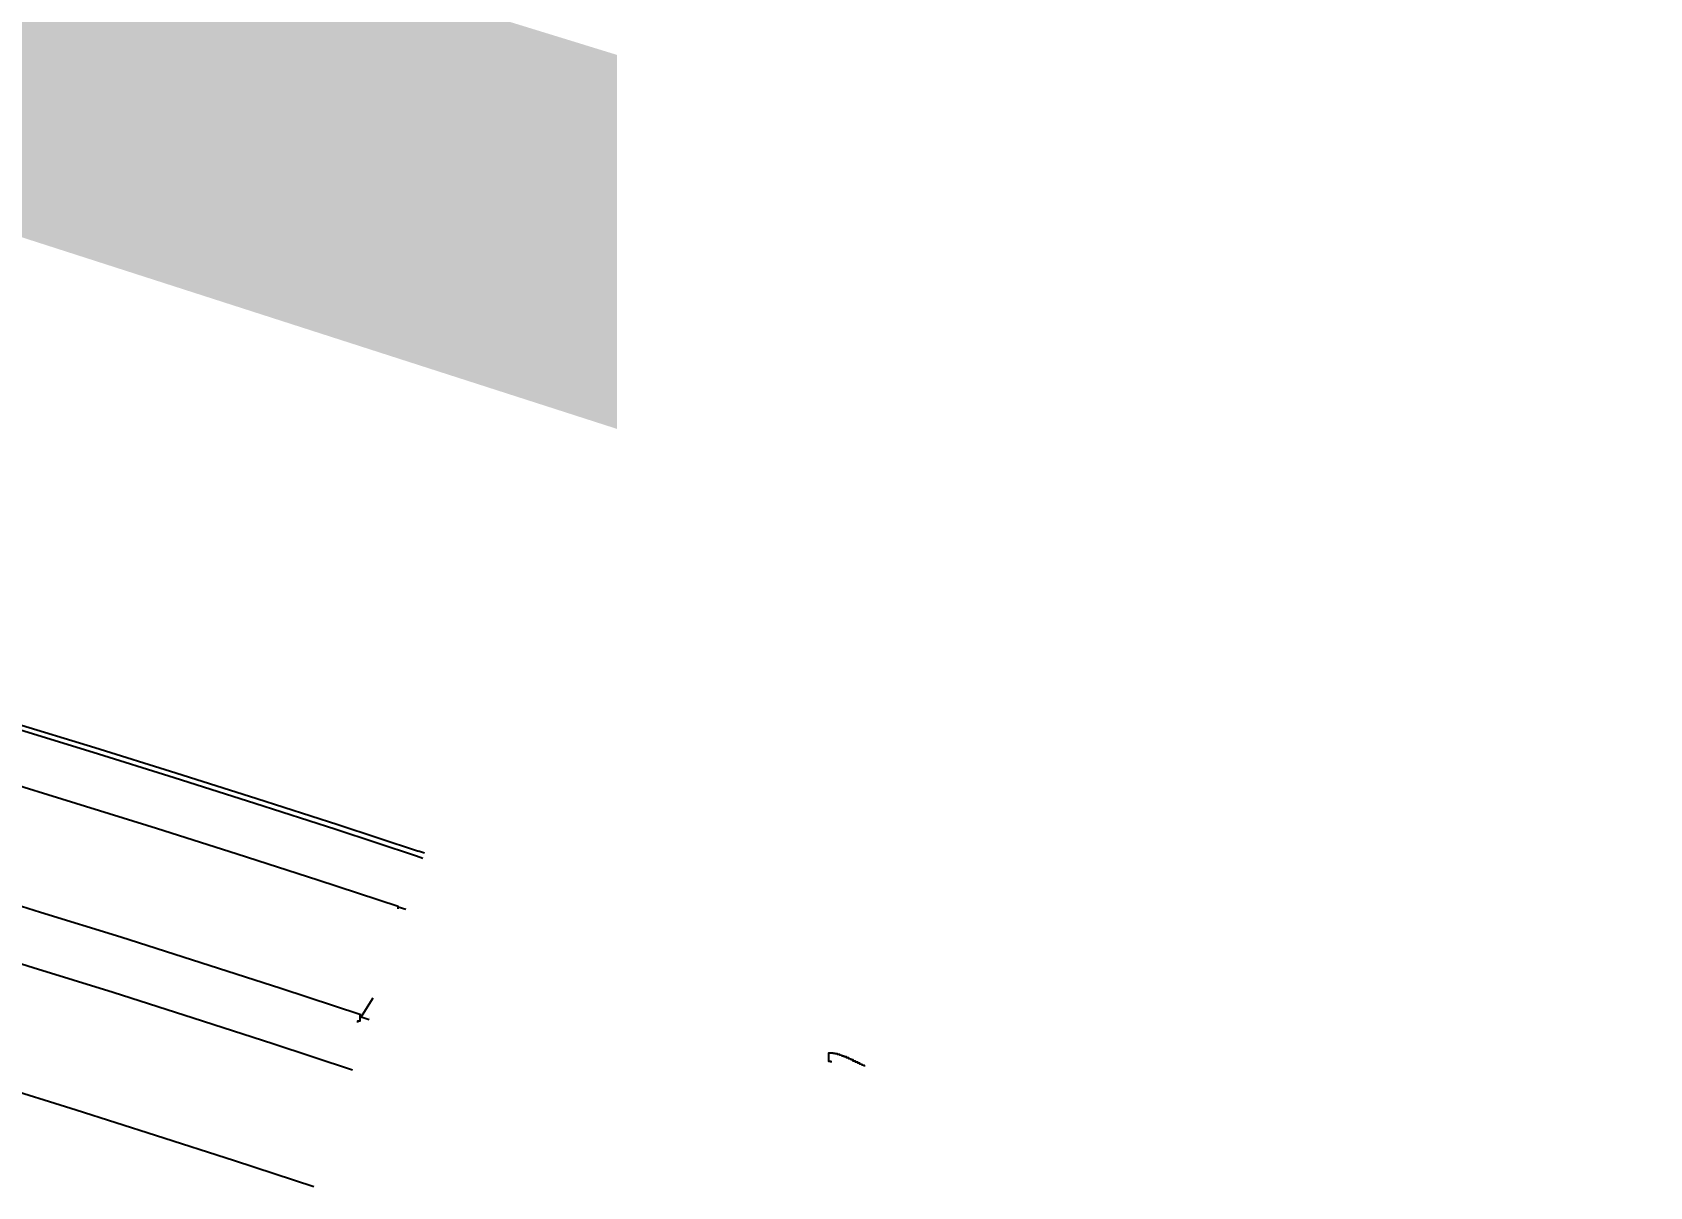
# Model space of a CAD drawing. Header units: millimetres. Extents: x 2698011 to 2856548, y 1019778 to 1210064.
# Drawn here: x 2787022.1 to 2787094.2, y 1124040.1 to 1124091.6 of the extents above; entities that cross this region are included whole.
import ezdxf
from ezdxf.enums import TextEntityAlignment as Align

# ---------------------------------------------------------------- set-up
doc = ezdxf.new("R2010")
doc.units = ezdxf.units.MM
doc.layers.add('_ textos', color=9, linetype='Continuous', lineweight=5)
for name, color, linetype in [('Bloques borde', 9, 'Continuous'), ('Y_ CAJAS', 9, 'Continuous'), ('Y_ Perfiles planta', 9, 'Continuous')]:
    doc.layers.add(name, color=color, linetype=linetype)
doc.styles.add('ARIAL NARROW', font='ARIALN.TTF')

# ---------------------------------------------------------------- blocks, each defined once
blk = doc.blocks.new('MM700x200-60 m')
at = {"layer": '_ textos', "style": 'ARIAL NARROW'}
blk.add_attdef('S-01', text='', height=150, dxfattribs=at).set_placement((230.313, 387.412), align=Align.MIDDLE_CENTER)
blk.add_attdef('0.70X0.20M', text='', height=80, dxfattribs=at).set_placement((698.469, 133.595), align=Align.MIDDLE_RIGHT)
blk = doc.blocks.new('CO ALURA_  2500 tras 1120 CE ESQ - Inc')
at = {"layer": 'Bloques borde', "linetype": 'Continuous'}
for p, q in [((0.480185, -0.084586), (0.480584, -0.084448)), ((0.480185, -0.084586), (0.480584, -0.084448)), ((0.480214, -0.084544), (0.480758, -0.085416)), ((0.480214, -0.084544), (0.480758, -0.085416)), ((0.480616, -0.084543), (0.480613, -0.084537)), ((0.480616, -0.084543), (0.480613, -0.084537)), ((0.481878, -0.089478), (0.482216, -0.089371)), ((0.481878, -0.089478), (0.482216, -0.089371)), ((0.482694, -0.091741), (0.482972, -0.091649)), ((0.482694, -0.091741), (0.482972, -0.091649)), ((0.483045, -0.091868), (0.482783, -0.091955)), ((0.483045, -0.091868), (0.482783, -0.091955))]:
    blk.add_line(p, q, dxfattribs=at)
at = {"layer": 'Bloques borde'}
for points in [[(0.50267, -0.082359, 0), (0.50267, -0.082359, 0), (0.50267, -0.082369, 0), (0.50267, -0.082369, 0), (0.50267, -0.082369, 0), (0.50267, -0.082379, 0), (0.50267, -0.082379, 0), (0.50267, -0.082389, 0), (0.50267, -0.082389, 0), (0.50267, -0.082399, 0), (0.50267, -0.082399, 0), (0.50257, -0.082409, 0), (0.50257, -0.082409, 0), (0.50257, -0.082409, 0), (0.50257, -0.082419, 0), (0.50257, -0.082419, 0), (0.50257, -0.082429, 0), (0.50257, -0.082429, 0), (0.50257, -0.082439, 0), (0.50257, -0.082439, 0), (0.50257, -0.082439, 0), (0.50257, -0.082449, 0), (0.50257, -0.082449, 0), (0.50247, -0.082459, 0), (0.50247, -0.082459, 0), (0.50247, -0.082469, 0), (0.50247, -0.082469, 0), (0.50247, -0.082469, 0), (0.50247, -0.082479, 0), (0.50247, -0.082479, 0), (0.50247, -0.082489, 0), (0.50247, -0.082489, 0), (0.50247, -0.082489, 0), (0.50247, -0.082499, 0), (0.50247, -0.082499, 0), (0.50237, -0.082509, 0), (0.50237, -0.082509, 0), (0.50237, -0.082519, 0), (0.50237, -0.082519, 0), (0.50237, -0.082519, 0), (0.50237, -0.082529, 0), (0.50237, -0.082529, 0), (0.50237, -0.082529, 0), (0.50237, -0.082539, 0), (0.50237, -0.082539, 0), (0.50237, -0.082549, 0), (0.50237, -0.082549, 0), (0.50227, -0.082549, 0), (0.50227, -0.082559, 0), (0.50227, -0.082559, 0), (0.50227, -0.082569, 0), (0.50227, -0.082569, 0), (0.50227, -0.082569, 0), (0.50227, -0.082579, 0), (0.50227, -0.082579, 0), (0.50227, -0.082579, 0), (0.50227, -0.082589, 0), (0.50227, -0.082589, 0), (0.50227, -0.082599, 0), (0.50227, -0.082599, 0), (0.50217, -0.082599, 0), (0.50217, -0.082609, 0), (0.50217, -0.082609, 0), (0.50217, -0.082609, 0), (0.50217, -0.082619, 0), (0.50217, -0.082619, 0), (0.50217, -0.082629, 0), (0.50217, -0.082629, 0), (0.50217, -0.082629, 0), (0.50217, -0.082639, 0), (0.50217, -0.082639, 0), (0.50217, -0.082639, 0), (0.50217, -0.082649, 0), (0.50207, -0.082649, 0), (0.50207, -0.082649, 0), (0.50207, -0.082659, 0), (0.50207, -0.082659, 0), (0.50207, -0.082659, 0), (0.50207, -0.082669, 0), (0.50207, -0.082669, 0), (0.50207, -0.082669, 0), (0.50207, -0.082679, 0), (0.50207, -0.082679, 0), (0.50207, -0.082679, 0), (0.50207, -0.082689, 0), (0.50207, -0.082689, 0), (0.50207, -0.082689, 0), (0.50197, -0.082699, 0), (0.50197, -0.082699, 0), (0.50197, -0.082699, 0), (0.50197, -0.082709, 0), (0.50197, -0.082709, 0), (0.50197, -0.082709, 0), (0.50197, -0.082719, 0), (0.50197, -0.082719, 0), (0.50197, -0.082719, 0), (0.50197, -0.082719, 0), (0.50197, -0.082729, 0), (0.50197, -0.082729, 0), (0.50197, -0.082729, 0), (0.50197, -0.082739, 0), (0.50187, -0.082739, 0), (0.50187, -0.082739, 0), (0.50187, -0.082749, 0), (0.50187, -0.082749, 0), (0.50187, -0.082749, 0), (0.50187, -0.082749, 0), (0.50187, -0.082759, 0), (0.50187, -0.082759, 0), (0.50187, -0.082759, 0), (0.50187, -0.082759, 0), (0.50187, -0.082769, 0), (0.50187, -0.082769, 0), (0.50187, -0.082769, 0), (0.50187, -0.082779, 0), (0.50187, -0.082779, 0), (0.50177, -0.082779, 0), (0.50177, -0.082779, 0), (0.50177, -0.082789, 0), (0.50177, -0.082789, 0), (0.50177, -0.082789, 0), (0.50177, -0.082789, 0), (0.50177, -0.082799, 0), (0.50177, -0.082799, 0), (0.50177, -0.082799, 0), (0.50177, -0.082799, 0), (0.50177, -0.082809, 0), (0.50177, -0.082809, 0), (0.50177, -0.082809, 0), (0.50177, -0.082809, 0), (0.50177, -0.082819, 0), (0.50177, -0.082819, 0), (0.50167, -0.082819, 0), (0.50167, -0.082819, 0), (0.50167, -0.082829, 0), (0.50167, -0.082829, 0), (0.50167, -0.082829, 0), (0.50167, -0.082829, 0), (0.50167, -0.082829, 0), (0.50167, -0.082839, 0), (0.50167, -0.082839, 0), (0.50167, -0.082839, 0), (0.50167, -0.082839, 0), (0.50167, -0.082849, 0), (0.50167, -0.082849, 0), (0.50167, -0.082849, 0), (0.50167, -0.082849, 0), (0.50167, -0.082849, 0), (0.50157, -0.082859, 0), (0.50157, -0.082859, 0), (0.50157, -0.082859, 0), (0.50157, -0.082859, 0), (0.50157, -0.082859, 0), (0.50157, -0.082869, 0), (0.50157, -0.082869, 0), (0.50157, -0.082869, 0), (0.50157, -0.082869, 0), (0.50157, -0.082869, 0), (0.50157, -0.082869, 0), (0.50157, -0.082879, 0), (0.50157, -0.082879, 0), (0.50157, -0.082879, 0), (0.50157, -0.082879, 0), (0.50157, -0.082879, 0), (0.50157, -0.082879, 0), (0.50157, -0.082889, 0), (0.50157, -0.082889, 0), (0.50147, -0.082889, 0), (0.50147, -0.082889, 0), (0.50147, -0.082889, 0), (0.50147, -0.082889, 0), (0.50147, -0.082899, 0), (0.50147, -0.082899, 0), (0.50147, -0.082899, 0), (0.50147, -0.082899, 0), (0.50147, -0.082899, 0), (0.50147, -0.082899, 0), (0.50147, -0.082909, 0), (0.50147, -0.082909, 0), (0.50147, -0.082909, 0), (0.50147, -0.082909, 0), (0.50147, -0.082909, 0), (0.50147, -0.082909, 0), (0.50147, -0.082909, 0), (0.50147, -0.082909, 0), (0.50147, -0.082919, 0), (0.50147, -0.082919, 0), (0.50137, -0.082919, 0), (0.50137, -0.082919, 0), (0.50137, -0.082919, 0), (0.50137, -0.082919, 0), (0.50137, -0.082919, 0), (0.50137, -0.082919, 0), (0.50137, -0.082929, 0), (0.50137, -0.082929, 0), (0.50137, -0.082929, 0), (0.50137, -0.082929, 0), (0.50137, -0.082929, 0), (0.50137, -0.082929, 0), (0.50137, -0.082929, 0), (0.50137, -0.082929, 0), (0.50137, -0.082929, 0), (0.50137, -0.082929, 0), (0.50137, -0.082939, 0), (0.50137, -0.082939, 0), (0.50137, -0.082939, 0), (0.50137, -0.082939, 0), (0.50137, -0.082939, 0), (0.50137, -0.082939, 0), (0.50127, -0.082939, 0), (0.50127, -0.082939, 0), (0.50127, -0.082939, 0), (0.50127, -0.082939, 0), (0.50127, -0.082939, 0), (0.50127, -0.082939, 0), (0.50127, -0.082939, 0), (0.50127, -0.082949, 0), (0.50127, -0.082949, 0), (0.50127, -0.082949, 0), (0.50127, -0.082949, 0), (0.50127, -0.082949, 0), (0.50127, -0.082949, 0), (0.50127, -0.082949, 0), (0.50127, -0.082949, 0), (0.50127, -0.082949, 0), (0.50127, -0.082949, 0), (0.50127, -0.082949, 0), (0.50127, -0.082949, 0), (0.50127, -0.082949, 0), (0.50127, -0.082949, 0), (0.50127, -0.082949, 0), (0.50127, -0.082949, 0), (0.50127, -0.082949, 0), (0.50127, -0.082949, 0), (0.50127, -0.082949, 0), (0.50117, -0.082949, 0), (0.50117, -0.082949, 0), (0.50117, -0.082949, 0), (0.50117, -0.082949, 0), (0.50117, -0.082949, 0), (0.50117, -0.082949, 0), (0.50117, -0.082949, 0), (0.50117, -0.082949, 0), (0.50117, -0.082949, 0), (0.50117, -0.082949, 0), (0.50117, -0.082949, 0), (0.50117, -0.082949, 0), (0.50117, -0.082949, 0), (0.50117, -0.082949, 0), (0.50117, -0.082949, 0), (0.50117, -0.082949, 0), (0.50117, -0.082949, 0), (0.50117, -0.082949, 0), (0.50117, -0.082949, 0), (0.50117, -0.082949, 0), (0.50117, -0.082949, 0), (0.50117, -0.082949, 0), (0.50117, -0.082949, 0), (0.50117, -0.082949, 0), (0.50117, -0.082949, 0), (0.50117, -0.082949, 0), (0.50117, -0.082949, 0), (0.50117, -0.082949, 0), (0.50117, -0.082949, 0), (0.50117, -0.082949, 0), (0.50117, -0.082949, 0), (0.50117, -0.082949, 0), (0.50117, -0.082949, 0), (0.50117, -0.082949, 0), (0.50117, -0.082949, 0), (0.50107, -0.082949, 0), (0.50107, -0.082949, 0), (0.50107, -0.082949, 0), (0.50107, -0.082949, 0), (0.50107, -0.082949, 0), (0.50107, -0.082939, 0), (0.50107, -0.082939, 0), (0.50107, -0.082939, 0), (0.50107, -0.082939, 0), (0.50107, -0.082939, 0), (0.50107, -0.082939, 0), (0.50107, -0.082939, 0), (0.50107, -0.082939, 0), (0.50107, -0.082939, 0), (0.50107, -0.082939, 0), (0.50107, -0.082939, 0), (0.50107, -0.082939, 0), (0.50107, -0.082939, 0), (0.50107, -0.082929, 0), (0.50107, -0.082929, 0), (0.50107, -0.082929, 0), (0.50107, -0.082929, 0), (0.50107, -0.082929, 0), (0.50107, -0.082929, 0), (0.50107, -0.082929, 0), (0.50107, -0.082929, 0), (0.50107, -0.082929, 0), (0.50107, -0.082929, 0), (0.50107, -0.082919, 0), (0.50107, -0.082919, 0), (0.50107, -0.082919, 0), (0.50107, -0.082919, 0), (0.50107, -0.082919, 0), (0.50107, -0.082919, 0), (0.50107, -0.082919, 0), (0.50107, -0.082919, 0), (0.50107, -0.082909, 0), (0.50107, -0.082909, 0), (0.50107, -0.082909, 0), (0.50107, -0.082909, 0), (0.50107, -0.082909, 0), (0.50107, -0.082909, 0), (0.50107, -0.082909, 0), (0.50107, -0.082899, 0), (0.50107, -0.082899, 0), (0.50107, -0.082899, 0), (0.50107, -0.082899, 0), (0.50107, -0.082899, 0), (0.50107, -0.082899, 0), (0.50107, -0.082899, 0), (0.50107, -0.082889, 0), (0.50107, -0.082889, 0), (0.50107, -0.082889, 0), (0.50107, -0.082889, 0), (0.50107, -0.082889, 0), (0.50107, -0.082889, 0), (0.50107, -0.082879, 0), (0.50107, -0.082879, 0), (0.50107, -0.082879, 0), (0.50107, -0.082879, 0), (0.50107, -0.082879, 0), (0.50107, -0.082879, 0), (0.50107, -0.082869, 0), (0.50107, -0.082869, 0), (0.50107, -0.082869, 0), (0.50107, -0.082869, 0), (0.50107, -0.082869, 0), (0.50107, -0.082859, 0), (0.50107, -0.082859, 0), (0.50107, -0.082859, 0), (0.50107, -0.082859, 0), (0.50107, -0.082859, 0), (0.50107, -0.082849, 0), (0.50107, -0.082849, 0), (0.50107, -0.082849, 0), (0.50107, -0.082849, 0), (0.50107, -0.082849, 0), (0.50107, -0.082839, 0), (0.50107, -0.082839, 0), (0.50107, -0.082839, 0), (0.50107, -0.082839, 0), (0.50107, -0.082829, 0), (0.50107, -0.082829, 0), (0.50107, -0.082829, 0), (0.50107, -0.082829, 0), (0.50107, -0.082829, 0), (0.50107, -0.082819, 0), (0.50107, -0.082819, 0), (0.50107, -0.082819, 0), (0.50107, -0.082819, 0), (0.50107, -0.082809, 0), (0.50107, -0.082809, 0), (0.50107, -0.082809, 0), (0.50107, -0.082809, 0), (0.50107, -0.082799, 0), (0.50107, -0.082799, 0), (0.50107, -0.082799, 0), (0.50107, -0.082799, 0), (0.50107, -0.082789, 0), (0.50107, -0.082789, 0), (0.50107, -0.082789, 0), (0.50107, -0.082789, 0), (0.50107, -0.082779, 0), (0.50107, -0.082779, 0), (0.50107, -0.082779, 0), (0.50107, -0.082779, 0), (0.50107, -0.082769, 0), (0.50107, -0.082769, 0), (0.50107, -0.082769, 0), (0.50107, -0.082759, 0), (0.50107, -0.082759, 0), (0.50107, -0.082759, 0), (0.50107, -0.082759, 0), (0.50107, -0.082749, 0), (0.50107, -0.082749, 0), (0.50107, -0.082749, 0), (0.50107, -0.082739, 0), (0.50107, -0.082739, 0), (0.50107, -0.082739, 0), (0.50107, -0.082739, 0), (0.50107, -0.082729, 0), (0.50107, -0.082729, 0), (0.50107, -0.082729, 0), (0.50107, -0.082719, 0), (0.50107, -0.082719, 0), (0.50107, -0.082719, 0), (0.50107, -0.082709, 0), (0.50107, -0.082709, 0), (0.50107, -0.082709, 0), (0.50107, -0.082709, 0), (0.50107, -0.082699, 0), (0.50107, -0.082699, 0), (0.50107, -0.082699, 0), (0.50107, -0.082689, 0), (0.50107, -0.082689, 0), (0.50107, -0.082689, 0), (0.50107, -0.082679, 0), (0.50107, -0.082679, 0), (0.50107, -0.082679, 0), (0.50107, -0.082669, 0), (0.50107, -0.082669, 0), (0.50107, -0.082669, 0), (0.50107, -0.082659, 0), (0.50107, -0.082659, 0), (0.50107, -0.082659, 0), (0.50107, -0.082649, 0), (0.50107, -0.082649, 0), (0.50107, -0.082649, 0), (0.50107, -0.082639, 0), (0.50107, -0.082639, 0), (0.50107, -0.082639, 0), (0.50107, -0.082629, 0), (0.50107, -0.082629, 0), (0.50107, -0.082619, 0), (0.50107, -0.082619, 0), (0.50107, -0.082619, 0), (0.50107, -0.082609, 0), (0.50107, -0.082609, 0), (0.50107, -0.082609, 0), (0.50107, -0.082599, 0), (0.50107, -0.082599, 0), (0.50107, -0.082599, 0), (0.50117, -0.082589, 0), (0.50117, -0.082589, 0), (0.50117, -0.082579, 0), (0.50117, -0.082579, 0), (0.50117, -0.082579, 0), (0.50117, -0.082569, 0), (0.50117, -0.082569, 0), (0.50117, -0.082569, 0), (0.50117, -0.082559, 0), (0.50117, -0.082559, 0), (0.50117, -0.082549, 0), (0.50117, -0.082549, 0), (0.50117, -0.082549, 0), (0.50117, -0.082539, 0), (0.50117, -0.082539, 0), (0.50117, -0.082529, 0)], [(0.50267, -0.082359, 0), (0.50267, -0.082359, 0), (0.50267, -0.082369, 0), (0.50267, -0.082369, 0), (0.50267, -0.082369, 0), (0.50267, -0.082379, 0), (0.50267, -0.082379, 0), (0.50267, -0.082389, 0), (0.50267, -0.082389, 0), (0.50267, -0.082399, 0), (0.50267, -0.082399, 0), (0.50257, -0.082409, 0), (0.50257, -0.082409, 0), (0.50257, -0.082409, 0), (0.50257, -0.082419, 0), (0.50257, -0.082419, 0), (0.50257, -0.082429, 0), (0.50257, -0.082429, 0), (0.50257, -0.082439, 0), (0.50257, -0.082439, 0), (0.50257, -0.082439, 0), (0.50257, -0.082449, 0), (0.50257, -0.082449, 0), (0.50247, -0.082459, 0), (0.50247, -0.082459, 0), (0.50247, -0.082469, 0), (0.50247, -0.082469, 0), (0.50247, -0.082469, 0), (0.50247, -0.082479, 0), (0.50247, -0.082479, 0), (0.50247, -0.082489, 0), (0.50247, -0.082489, 0), (0.50247, -0.082489, 0), (0.50247, -0.082499, 0), (0.50247, -0.082499, 0), (0.50237, -0.082509, 0), (0.50237, -0.082509, 0), (0.50237, -0.082519, 0), (0.50237, -0.082519, 0), (0.50237, -0.082519, 0), (0.50237, -0.082529, 0), (0.50237, -0.082529, 0), (0.50237, -0.082529, 0), (0.50237, -0.082539, 0), (0.50237, -0.082539, 0), (0.50237, -0.082549, 0), (0.50237, -0.082549, 0), (0.50227, -0.082549, 0), (0.50227, -0.082559, 0), (0.50227, -0.082559, 0), (0.50227, -0.082569, 0), (0.50227, -0.082569, 0), (0.50227, -0.082569, 0), (0.50227, -0.082579, 0), (0.50227, -0.082579, 0), (0.50227, -0.082579, 0), (0.50227, -0.082589, 0), (0.50227, -0.082589, 0), (0.50227, -0.082599, 0), (0.50227, -0.082599, 0), (0.50217, -0.082599, 0), (0.50217, -0.082609, 0), (0.50217, -0.082609, 0), (0.50217, -0.082609, 0), (0.50217, -0.082619, 0), (0.50217, -0.082619, 0), (0.50217, -0.082629, 0), (0.50217, -0.082629, 0), (0.50217, -0.082629, 0), (0.50217, -0.082639, 0), (0.50217, -0.082639, 0), (0.50217, -0.082639, 0), (0.50217, -0.082649, 0), (0.50207, -0.082649, 0), (0.50207, -0.082649, 0), (0.50207, -0.082659, 0), (0.50207, -0.082659, 0), (0.50207, -0.082659, 0), (0.50207, -0.082669, 0), (0.50207, -0.082669, 0), (0.50207, -0.082669, 0), (0.50207, -0.082679, 0), (0.50207, -0.082679, 0), (0.50207, -0.082679, 0), (0.50207, -0.082689, 0), (0.50207, -0.082689, 0), (0.50207, -0.082689, 0), (0.50197, -0.082699, 0), (0.50197, -0.082699, 0), (0.50197, -0.082699, 0), (0.50197, -0.082709, 0), (0.50197, -0.082709, 0), (0.50197, -0.082709, 0), (0.50197, -0.082719, 0), (0.50197, -0.082719, 0), (0.50197, -0.082719, 0), (0.50197, -0.082719, 0), (0.50197, -0.082729, 0), (0.50197, -0.082729, 0), (0.50197, -0.082729, 0), (0.50197, -0.082739, 0), (0.50187, -0.082739, 0), (0.50187, -0.082739, 0), (0.50187, -0.082749, 0), (0.50187, -0.082749, 0), (0.50187, -0.082749, 0), (0.50187, -0.082749, 0), (0.50187, -0.082759, 0), (0.50187, -0.082759, 0), (0.50187, -0.082759, 0), (0.50187, -0.082759, 0), (0.50187, -0.082769, 0), (0.50187, -0.082769, 0), (0.50187, -0.082769, 0), (0.50187, -0.082779, 0), (0.50187, -0.082779, 0), (0.50177, -0.082779, 0), (0.50177, -0.082779, 0), (0.50177, -0.082789, 0), (0.50177, -0.082789, 0), (0.50177, -0.082789, 0), (0.50177, -0.082789, 0), (0.50177, -0.082799, 0), (0.50177, -0.082799, 0), (0.50177, -0.082799, 0), (0.50177, -0.082799, 0), (0.50177, -0.082809, 0), (0.50177, -0.082809, 0), (0.50177, -0.082809, 0), (0.50177, -0.082809, 0), (0.50177, -0.082819, 0), (0.50177, -0.082819, 0), (0.50167, -0.082819, 0), (0.50167, -0.082819, 0), (0.50167, -0.082829, 0), (0.50167, -0.082829, 0), (0.50167, -0.082829, 0), (0.50167, -0.082829, 0), (0.50167, -0.082829, 0), (0.50167, -0.082839, 0), (0.50167, -0.082839, 0), (0.50167, -0.082839, 0), (0.50167, -0.082839, 0), (0.50167, -0.082849, 0), (0.50167, -0.082849, 0), (0.50167, -0.082849, 0), (0.50167, -0.082849, 0), (0.50167, -0.082849, 0), (0.50157, -0.082859, 0), (0.50157, -0.082859, 0), (0.50157, -0.082859, 0), (0.50157, -0.082859, 0), (0.50157, -0.082859, 0), (0.50157, -0.082869, 0), (0.50157, -0.082869, 0), (0.50157, -0.082869, 0), (0.50157, -0.082869, 0), (0.50157, -0.082869, 0), (0.50157, -0.082869, 0), (0.50157, -0.082879, 0), (0.50157, -0.082879, 0), (0.50157, -0.082879, 0), (0.50157, -0.082879, 0), (0.50157, -0.082879, 0), (0.50157, -0.082879, 0), (0.50157, -0.082889, 0), (0.50157, -0.082889, 0), (0.50147, -0.082889, 0), (0.50147, -0.082889, 0), (0.50147, -0.082889, 0), (0.50147, -0.082889, 0), (0.50147, -0.082899, 0), (0.50147, -0.082899, 0), (0.50147, -0.082899, 0), (0.50147, -0.082899, 0), (0.50147, -0.082899, 0), (0.50147, -0.082899, 0), (0.50147, -0.082909, 0), (0.50147, -0.082909, 0), (0.50147, -0.082909, 0), (0.50147, -0.082909, 0), (0.50147, -0.082909, 0), (0.50147, -0.082909, 0), (0.50147, -0.082909, 0), (0.50147, -0.082909, 0), (0.50147, -0.082919, 0), (0.50147, -0.082919, 0), (0.50137, -0.082919, 0), (0.50137, -0.082919, 0), (0.50137, -0.082919, 0), (0.50137, -0.082919, 0), (0.50137, -0.082919, 0), (0.50137, -0.082919, 0), (0.50137, -0.082929, 0), (0.50137, -0.082929, 0), (0.50137, -0.082929, 0), (0.50137, -0.082929, 0), (0.50137, -0.082929, 0), (0.50137, -0.082929, 0), (0.50137, -0.082929, 0), (0.50137, -0.082929, 0), (0.50137, -0.082929, 0), (0.50137, -0.082929, 0), (0.50137, -0.082939, 0), (0.50137, -0.082939, 0), (0.50137, -0.082939, 0), (0.50137, -0.082939, 0), (0.50137, -0.082939, 0), (0.50137, -0.082939, 0), (0.50127, -0.082939, 0), (0.50127, -0.082939, 0), (0.50127, -0.082939, 0), (0.50127, -0.082939, 0), (0.50127, -0.082939, 0), (0.50127, -0.082939, 0), (0.50127, -0.082939, 0), (0.50127, -0.082949, 0), (0.50127, -0.082949, 0), (0.50127, -0.082949, 0), (0.50127, -0.082949, 0), (0.50127, -0.082949, 0), (0.50127, -0.082949, 0), (0.50127, -0.082949, 0), (0.50127, -0.082949, 0), (0.50127, -0.082949, 0), (0.50127, -0.082949, 0), (0.50127, -0.082949, 0), (0.50127, -0.082949, 0), (0.50127, -0.082949, 0), (0.50127, -0.082949, 0), (0.50127, -0.082949, 0), (0.50127, -0.082949, 0), (0.50127, -0.082949, 0), (0.50127, -0.082949, 0), (0.50127, -0.082949, 0), (0.50117, -0.082949, 0), (0.50117, -0.082949, 0), (0.50117, -0.082949, 0), (0.50117, -0.082949, 0), (0.50117, -0.082949, 0), (0.50117, -0.082949, 0), (0.50117, -0.082949, 0), (0.50117, -0.082949, 0), (0.50117, -0.082949, 0), (0.50117, -0.082949, 0), (0.50117, -0.082949, 0), (0.50117, -0.082949, 0), (0.50117, -0.082949, 0), (0.50117, -0.082949, 0), (0.50117, -0.082949, 0), (0.50117, -0.082949, 0), (0.50117, -0.082949, 0), (0.50117, -0.082949, 0), (0.50117, -0.082949, 0), (0.50117, -0.082949, 0), (0.50117, -0.082949, 0), (0.50117, -0.082949, 0), (0.50117, -0.082949, 0), (0.50117, -0.082949, 0), (0.50117, -0.082949, 0), (0.50117, -0.082949, 0), (0.50117, -0.082949, 0), (0.50117, -0.082949, 0), (0.50117, -0.082949, 0), (0.50117, -0.082949, 0), (0.50117, -0.082949, 0), (0.50117, -0.082949, 0), (0.50117, -0.082949, 0), (0.50117, -0.082949, 0), (0.50117, -0.082949, 0), (0.50107, -0.082949, 0), (0.50107, -0.082949, 0), (0.50107, -0.082949, 0), (0.50107, -0.082949, 0), (0.50107, -0.082949, 0), (0.50107, -0.082939, 0), (0.50107, -0.082939, 0), (0.50107, -0.082939, 0), (0.50107, -0.082939, 0), (0.50107, -0.082939, 0), (0.50107, -0.082939, 0), (0.50107, -0.082939, 0), (0.50107, -0.082939, 0), (0.50107, -0.082939, 0), (0.50107, -0.082939, 0), (0.50107, -0.082939, 0), (0.50107, -0.082939, 0), (0.50107, -0.082939, 0), (0.50107, -0.082929, 0), (0.50107, -0.082929, 0), (0.50107, -0.082929, 0), (0.50107, -0.082929, 0), (0.50107, -0.082929, 0), (0.50107, -0.082929, 0), (0.50107, -0.082929, 0), (0.50107, -0.082929, 0), (0.50107, -0.082929, 0), (0.50107, -0.082929, 0), (0.50107, -0.082919, 0), (0.50107, -0.082919, 0), (0.50107, -0.082919, 0), (0.50107, -0.082919, 0), (0.50107, -0.082919, 0), (0.50107, -0.082919, 0), (0.50107, -0.082919, 0), (0.50107, -0.082919, 0), (0.50107, -0.082909, 0), (0.50107, -0.082909, 0), (0.50107, -0.082909, 0), (0.50107, -0.082909, 0), (0.50107, -0.082909, 0), (0.50107, -0.082909, 0), (0.50107, -0.082909, 0), (0.50107, -0.082899, 0), (0.50107, -0.082899, 0), (0.50107, -0.082899, 0), (0.50107, -0.082899, 0), (0.50107, -0.082899, 0), (0.50107, -0.082899, 0), (0.50107, -0.082899, 0), (0.50107, -0.082889, 0), (0.50107, -0.082889, 0), (0.50107, -0.082889, 0), (0.50107, -0.082889, 0), (0.50107, -0.082889, 0), (0.50107, -0.082889, 0), (0.50107, -0.082879, 0), (0.50107, -0.082879, 0), (0.50107, -0.082879, 0), (0.50107, -0.082879, 0), (0.50107, -0.082879, 0), (0.50107, -0.082879, 0), (0.50107, -0.082869, 0), (0.50107, -0.082869, 0), (0.50107, -0.082869, 0), (0.50107, -0.082869, 0), (0.50107, -0.082869, 0), (0.50107, -0.082859, 0), (0.50107, -0.082859, 0), (0.50107, -0.082859, 0), (0.50107, -0.082859, 0), (0.50107, -0.082859, 0), (0.50107, -0.082849, 0), (0.50107, -0.082849, 0), (0.50107, -0.082849, 0), (0.50107, -0.082849, 0), (0.50107, -0.082849, 0), (0.50107, -0.082839, 0), (0.50107, -0.082839, 0), (0.50107, -0.082839, 0), (0.50107, -0.082839, 0), (0.50107, -0.082829, 0), (0.50107, -0.082829, 0), (0.50107, -0.082829, 0), (0.50107, -0.082829, 0), (0.50107, -0.082829, 0), (0.50107, -0.082819, 0), (0.50107, -0.082819, 0), (0.50107, -0.082819, 0), (0.50107, -0.082819, 0), (0.50107, -0.082809, 0), (0.50107, -0.082809, 0), (0.50107, -0.082809, 0), (0.50107, -0.082809, 0), (0.50107, -0.082799, 0), (0.50107, -0.082799, 0), (0.50107, -0.082799, 0), (0.50107, -0.082799, 0), (0.50107, -0.082789, 0), (0.50107, -0.082789, 0), (0.50107, -0.082789, 0), (0.50107, -0.082789, 0), (0.50107, -0.082779, 0), (0.50107, -0.082779, 0), (0.50107, -0.082779, 0), (0.50107, -0.082779, 0), (0.50107, -0.082769, 0), (0.50107, -0.082769, 0), (0.50107, -0.082769, 0), (0.50107, -0.082759, 0), (0.50107, -0.082759, 0), (0.50107, -0.082759, 0), (0.50107, -0.082759, 0), (0.50107, -0.082749, 0), (0.50107, -0.082749, 0), (0.50107, -0.082749, 0), (0.50107, -0.082739, 0), (0.50107, -0.082739, 0), (0.50107, -0.082739, 0), (0.50107, -0.082739, 0), (0.50107, -0.082729, 0), (0.50107, -0.082729, 0), (0.50107, -0.082729, 0), (0.50107, -0.082719, 0), (0.50107, -0.082719, 0), (0.50107, -0.082719, 0), (0.50107, -0.082709, 0), (0.50107, -0.082709, 0), (0.50107, -0.082709, 0), (0.50107, -0.082709, 0), (0.50107, -0.082699, 0), (0.50107, -0.082699, 0), (0.50107, -0.082699, 0), (0.50107, -0.082689, 0), (0.50107, -0.082689, 0), (0.50107, -0.082689, 0), (0.50107, -0.082679, 0), (0.50107, -0.082679, 0), (0.50107, -0.082679, 0), (0.50107, -0.082669, 0), (0.50107, -0.082669, 0), (0.50107, -0.082669, 0), (0.50107, -0.082659, 0), (0.50107, -0.082659, 0), (0.50107, -0.082659, 0), (0.50107, -0.082649, 0), (0.50107, -0.082649, 0), (0.50107, -0.082649, 0), (0.50107, -0.082639, 0), (0.50107, -0.082639, 0), (0.50107, -0.082639, 0), (0.50107, -0.082629, 0), (0.50107, -0.082629, 0), (0.50107, -0.082619, 0), (0.50107, -0.082619, 0), (0.50107, -0.082619, 0), (0.50107, -0.082609, 0), (0.50107, -0.082609, 0), (0.50107, -0.082609, 0), (0.50107, -0.082599, 0), (0.50107, -0.082599, 0), (0.50107, -0.082599, 0), (0.50117, -0.082589, 0), (0.50117, -0.082589, 0), (0.50117, -0.082579, 0), (0.50117, -0.082579, 0), (0.50117, -0.082579, 0), (0.50117, -0.082569, 0), (0.50117, -0.082569, 0), (0.50117, -0.082569, 0), (0.50117, -0.082559, 0), (0.50117, -0.082559, 0), (0.50117, -0.082549, 0), (0.50117, -0.082549, 0), (0.50117, -0.082549, 0), (0.50117, -0.082539, 0), (0.50117, -0.082539, 0), (0.50117, -0.082529, 0)], [(0.48017, -0.084669, 0), (0.48017, -0.084669, 0), (0.48017, -0.084669, 0), (0.48017, -0.084669, 0), (0.48017, -0.084669, 0), (0.48017, -0.084669, 0), (0.48017, -0.084669, 0), (0.48017, -0.084669, 0), (0.48017, -0.084669, 0), (0.48017, -0.084669, 0), (0.48017, -0.084669, 0), (0.48017, -0.084669, 0), (0.48017, -0.084669, 0), (0.48017, -0.084659, 0), (0.48017, -0.084659, 0), (0.48017, -0.084659, 0), (0.48017, -0.084659, 0), (0.48017, -0.084659, 0), (0.48017, -0.084659, 0), (0.48017, -0.084659, 0), (0.48017, -0.084659, 0), (0.48017, -0.084659, 0), (0.48017, -0.084659, 0), (0.48017, -0.084659, 0), (0.48017, -0.084659, 0), (0.48017, -0.084659, 0), (0.48017, -0.084659, 0), (0.48017, -0.084649, 0), (0.48017, -0.084649, 0), (0.48017, -0.084649, 0), (0.48017, -0.084649, 0), (0.48017, -0.084649, 0), (0.48017, -0.084649, 0), (0.48017, -0.084649, 0), (0.48017, -0.084649, 0), (0.48017, -0.084649, 0), (0.48017, -0.084649, 0), (0.48017, -0.084649, 0), (0.48017, -0.084639, 0), (0.48017, -0.084639, 0), (0.48017, -0.084639, 0), (0.48017, -0.084639, 0), (0.48017, -0.084639, 0), (0.48017, -0.084639, 0), (0.48017, -0.084639, 0), (0.48017, -0.084639, 0), (0.48017, -0.084639, 0), (0.48017, -0.084629, 0), (0.48017, -0.084629, 0), (0.48017, -0.084629, 0), (0.48017, -0.084629, 0), (0.48017, -0.084629, 0), (0.48017, -0.084629, 0), (0.48017, -0.084629, 0), (0.48017, -0.084629, 0), (0.48017, -0.084629, 0), (0.48017, -0.084619, 0), (0.48017, -0.084619, 0), (0.48017, -0.084619, 0), (0.48017, -0.084619, 0), (0.48017, -0.084619, 0), (0.48017, -0.084619, 0), (0.48017, -0.084619, 0), (0.48017, -0.084609, 0), (0.48017, -0.084609, 0), (0.48017, -0.084609, 0), (0.48017, -0.084609, 0), (0.48017, -0.084609, 0), (0.48017, -0.084609, 0), (0.48017, -0.084609, 0), (0.48017, -0.084599, 0), (0.48017, -0.084599, 0), (0.48017, -0.084599, 0), (0.48017, -0.084599, 0), (0.48017, -0.084599, 0), (0.48017, -0.084599, 0), (0.48017, -0.084599, 0), (0.48017, -0.084589, 0), (0.48017, -0.084589, 0), (0.48017, -0.084589, 0), (0.48017, -0.084589, 0), (0.48017, -0.084589, 0), (0.48017, -0.084589, 0), (0.48017, -0.084579, 0), (0.48017, -0.084579, 0), (0.48017, -0.084579, 0), (0.48017, -0.084579, 0), (0.48017, -0.084579, 0), (0.48017, -0.084579, 0), (0.48017, -0.084569, 0), (0.48017, -0.084569, 0), (0.48017, -0.084569, 0), (0.48017, -0.084569, 0), (0.48017, -0.084569, 0), (0.48017, -0.084559, 0), (0.48017, -0.084559, 0), (0.48017, -0.084559, 0), (0.48017, -0.084559, 0), (0.48017, -0.084559, 0), (0.48017, -0.084549, 0), (0.48017, -0.084549, 0), (0.48017, -0.084549, 0), (0.48017, -0.084549, 0), (0.48017, -0.084549, 0), (0.48017, -0.084539, 0), (0.48017, -0.084539, 0), (0.48017, -0.084539, 0), (0.48017, -0.084539, 0), (0.48017, -0.084539, 0), (0.48017, -0.084529, 0), (0.48017, -0.084529, 0), (0.48017, -0.084529, 0), (0.48017, -0.084529, 0), (0.48017, -0.084529, 0), (0.48017, -0.084519, 0), (0.48017, -0.084519, 0), (0.48017, -0.084519, 0), (0.48017, -0.084519, 0), (0.48017, -0.084509, 0), (0.48017, -0.084509, 0), (0.48017, -0.084509, 0), (0.48017, -0.084509, 0), (0.48017, -0.084509, 0), (0.48017, -0.084499, 0), (0.48017, -0.084499, 0), (0.48017, -0.084499, 0), (0.48017, -0.084499, 0), (0.48017, -0.084489, 0), (0.48017, -0.084489, 0), (0.48017, -0.084489, 0), (0.48017, -0.084489, 0), (0.48017, -0.084479, 0), (0.48017, -0.084479, 0), (0.48017, -0.084479, 0), (0.48017, -0.084479, 0), (0.48017, -0.084469, 0), (0.48017, -0.084469, 0), (0.48017, -0.084469, 0), (0.48017, -0.084469, 0), (0.48017, -0.084459, 0), (0.48017, -0.084459, 0), (0.48017, -0.084459, 0), (0.48017, -0.084459, 0), (0.48017, -0.084449, 0), (0.48017, -0.084449, 0), (0.48017, -0.084449, 0), (0.48017, -0.084449, 0), (0.48017, -0.084439, 0), (0.48017, -0.084439, 0), (0.48017, -0.084439, 0), (0.48017, -0.084439, 0), (0.48017, -0.084429, 0), (0.48017, -0.084429, 0), (0.48017, -0.084429, 0), (0.48017, -0.084419, 0), (0.48017, -0.084419, 0), (0.48017, -0.084419, 0), (0.48017, -0.084419, 0), (0.48017, -0.084409, 0), (0.48017, -0.084409, 0), (0.48017, -0.084409, 0), (0.48017, -0.084399, 0), (0.48017, -0.084399, 0), (0.48017, -0.084399, 0), (0.48017, -0.084399, 0), (0.48017, -0.084389, 0), (0.48017, -0.084389, 0), (0.48017, -0.084389, 0), (0.48017, -0.084379, 0), (0.48017, -0.084379, 0), (0.48007, -0.084379, 0), (0.48007, -0.084379, 0), (0.48007, -0.084369, 0), (0.48007, -0.084369, 0), (0.48007, -0.084369, 0), (0.48007, -0.084359, 0), (0.48007, -0.084359, 0), (0.48007, -0.084359, 0), (0.48007, -0.084349, 0), (0.48007, -0.084349, 0), (0.48007, -0.084349, 0), (0.48007, -0.084339, 0), (0.48007, -0.084339, 0), (0.48007, -0.084339, 0), (0.48007, -0.084339, 0), (0.48007, -0.084329, 0), (0.48007, -0.084329, 0), (0.48007, -0.084329, 0), (0.48007, -0.084319, 0), (0.48007, -0.084319, 0), (0.48007, -0.084319, 0), (0.48007, -0.084309, 0)], [(0.48017, -0.084669, 0), (0.48017, -0.084669, 0), (0.48017, -0.084669, 0), (0.48017, -0.084669, 0), (0.48017, -0.084669, 0), (0.48017, -0.084669, 0), (0.48017, -0.084669, 0), (0.48017, -0.084669, 0), (0.48017, -0.084669, 0), (0.48017, -0.084669, 0), (0.48017, -0.084669, 0), (0.48017, -0.084669, 0), (0.48017, -0.084669, 0), (0.48017, -0.084659, 0), (0.48017, -0.084659, 0), (0.48017, -0.084659, 0), (0.48017, -0.084659, 0), (0.48017, -0.084659, 0), (0.48017, -0.084659, 0), (0.48017, -0.084659, 0), (0.48017, -0.084659, 0), (0.48017, -0.084659, 0), (0.48017, -0.084659, 0), (0.48017, -0.084659, 0), (0.48017, -0.084659, 0), (0.48017, -0.084659, 0), (0.48017, -0.084659, 0), (0.48017, -0.084649, 0), (0.48017, -0.084649, 0), (0.48017, -0.084649, 0), (0.48017, -0.084649, 0), (0.48017, -0.084649, 0), (0.48017, -0.084649, 0), (0.48017, -0.084649, 0), (0.48017, -0.084649, 0), (0.48017, -0.084649, 0), (0.48017, -0.084649, 0), (0.48017, -0.084649, 0), (0.48017, -0.084639, 0), (0.48017, -0.084639, 0), (0.48017, -0.084639, 0), (0.48017, -0.084639, 0), (0.48017, -0.084639, 0), (0.48017, -0.084639, 0), (0.48017, -0.084639, 0), (0.48017, -0.084639, 0), (0.48017, -0.084639, 0), (0.48017, -0.084629, 0), (0.48017, -0.084629, 0), (0.48017, -0.084629, 0), (0.48017, -0.084629, 0), (0.48017, -0.084629, 0), (0.48017, -0.084629, 0), (0.48017, -0.084629, 0), (0.48017, -0.084629, 0), (0.48017, -0.084629, 0), (0.48017, -0.084619, 0), (0.48017, -0.084619, 0), (0.48017, -0.084619, 0), (0.48017, -0.084619, 0), (0.48017, -0.084619, 0), (0.48017, -0.084619, 0), (0.48017, -0.084619, 0), (0.48017, -0.084609, 0), (0.48017, -0.084609, 0), (0.48017, -0.084609, 0), (0.48017, -0.084609, 0), (0.48017, -0.084609, 0), (0.48017, -0.084609, 0), (0.48017, -0.084609, 0), (0.48017, -0.084599, 0), (0.48017, -0.084599, 0), (0.48017, -0.084599, 0), (0.48017, -0.084599, 0), (0.48017, -0.084599, 0), (0.48017, -0.084599, 0), (0.48017, -0.084599, 0), (0.48017, -0.084589, 0), (0.48017, -0.084589, 0), (0.48017, -0.084589, 0), (0.48017, -0.084589, 0), (0.48017, -0.084589, 0), (0.48017, -0.084589, 0), (0.48017, -0.084579, 0), (0.48017, -0.084579, 0), (0.48017, -0.084579, 0), (0.48017, -0.084579, 0), (0.48017, -0.084579, 0), (0.48017, -0.084579, 0), (0.48017, -0.084569, 0), (0.48017, -0.084569, 0), (0.48017, -0.084569, 0), (0.48017, -0.084569, 0), (0.48017, -0.084569, 0), (0.48017, -0.084559, 0), (0.48017, -0.084559, 0), (0.48017, -0.084559, 0), (0.48017, -0.084559, 0), (0.48017, -0.084559, 0), (0.48017, -0.084549, 0), (0.48017, -0.084549, 0), (0.48017, -0.084549, 0), (0.48017, -0.084549, 0), (0.48017, -0.084549, 0), (0.48017, -0.084539, 0), (0.48017, -0.084539, 0), (0.48017, -0.084539, 0), (0.48017, -0.084539, 0), (0.48017, -0.084539, 0), (0.48017, -0.084529, 0), (0.48017, -0.084529, 0), (0.48017, -0.084529, 0), (0.48017, -0.084529, 0), (0.48017, -0.084529, 0), (0.48017, -0.084519, 0), (0.48017, -0.084519, 0), (0.48017, -0.084519, 0), (0.48017, -0.084519, 0), (0.48017, -0.084509, 0), (0.48017, -0.084509, 0), (0.48017, -0.084509, 0), (0.48017, -0.084509, 0), (0.48017, -0.084509, 0), (0.48017, -0.084499, 0), (0.48017, -0.084499, 0), (0.48017, -0.084499, 0), (0.48017, -0.084499, 0), (0.48017, -0.084489, 0), (0.48017, -0.084489, 0), (0.48017, -0.084489, 0), (0.48017, -0.084489, 0), (0.48017, -0.084479, 0), (0.48017, -0.084479, 0), (0.48017, -0.084479, 0), (0.48017, -0.084479, 0), (0.48017, -0.084469, 0), (0.48017, -0.084469, 0), (0.48017, -0.084469, 0), (0.48017, -0.084469, 0), (0.48017, -0.084459, 0), (0.48017, -0.084459, 0), (0.48017, -0.084459, 0), (0.48017, -0.084459, 0), (0.48017, -0.084449, 0), (0.48017, -0.084449, 0), (0.48017, -0.084449, 0), (0.48017, -0.084449, 0), (0.48017, -0.084439, 0), (0.48017, -0.084439, 0), (0.48017, -0.084439, 0), (0.48017, -0.084439, 0), (0.48017, -0.084429, 0), (0.48017, -0.084429, 0), (0.48017, -0.084429, 0), (0.48017, -0.084419, 0), (0.48017, -0.084419, 0), (0.48017, -0.084419, 0), (0.48017, -0.084419, 0), (0.48017, -0.084409, 0), (0.48017, -0.084409, 0), (0.48017, -0.084409, 0), (0.48017, -0.084399, 0), (0.48017, -0.084399, 0), (0.48017, -0.084399, 0), (0.48017, -0.084399, 0), (0.48017, -0.084389, 0), (0.48017, -0.084389, 0), (0.48017, -0.084389, 0), (0.48017, -0.084379, 0), (0.48017, -0.084379, 0), (0.48007, -0.084379, 0), (0.48007, -0.084379, 0), (0.48007, -0.084369, 0), (0.48007, -0.084369, 0), (0.48007, -0.084369, 0), (0.48007, -0.084359, 0), (0.48007, -0.084359, 0), (0.48007, -0.084359, 0), (0.48007, -0.084349, 0), (0.48007, -0.084349, 0), (0.48007, -0.084349, 0), (0.48007, -0.084339, 0), (0.48007, -0.084339, 0), (0.48007, -0.084339, 0), (0.48007, -0.084339, 0), (0.48007, -0.084329, 0), (0.48007, -0.084329, 0), (0.48007, -0.084329, 0), (0.48007, -0.084319, 0), (0.48007, -0.084319, 0), (0.48007, -0.084319, 0), (0.48007, -0.084309, 0)], [(0.48187, -0.089499, 0), (0.48187, -0.089499, 0), (0.48187, -0.089499, 0), (0.48187, -0.089499, 0), (0.48187, -0.089499, 0), (0.48187, -0.089499, 0), (0.48187, -0.089499, 0), (0.48187, -0.089499, 0), (0.48187, -0.089499, 0), (0.48187, -0.089499, 0), (0.48187, -0.089499, 0), (0.48187, -0.089499, 0), (0.48187, -0.089499, 0), (0.48187, -0.089499, 0), (0.48187, -0.089499, 0), (0.48187, -0.089499, 0), (0.48187, -0.089499, 0), (0.48187, -0.089499, 0), (0.48187, -0.089499, 0), (0.48187, -0.089499, 0), (0.48187, -0.089499, 0), (0.48187, -0.089499, 0), (0.48187, -0.089499, 0), (0.48187, -0.089499, 0), (0.48187, -0.089499, 0), (0.48187, -0.089499, 0), (0.48187, -0.089499, 0), (0.48187, -0.089499, 0), (0.48187, -0.089499, 0), (0.48187, -0.089489, 0), (0.48187, -0.089489, 0), (0.48187, -0.089489, 0), (0.48187, -0.089489, 0), (0.48187, -0.089489, 0), (0.48187, -0.089489, 0), (0.48187, -0.089489, 0), (0.48187, -0.089489, 0), (0.48187, -0.089489, 0), (0.48187, -0.089489, 0), (0.48187, -0.089489, 0), (0.48187, -0.089489, 0), (0.48187, -0.089489, 0), (0.48187, -0.089489, 0), (0.48187, -0.089489, 0), (0.48187, -0.089489, 0), (0.48187, -0.089489, 0), (0.48187, -0.089489, 0), (0.48187, -0.089489, 0), (0.48187, -0.089489, 0), (0.48187, -0.089489, 0), (0.48187, -0.089489, 0), (0.48187, -0.089489, 0), (0.48187, -0.089489, 0), (0.48187, -0.089489, 0), (0.48187, -0.089489, 0), (0.48187, -0.089489, 0), (0.48187, -0.089489, 0), (0.48187, -0.089489, 0), (0.48187, -0.089489, 0), (0.48187, -0.089479, 0), (0.48187, -0.089479, 0), (0.48187, -0.089479, 0), (0.48187, -0.089479, 0), (0.48187, -0.089479, 0), (0.48187, -0.089479, 0), (0.48187, -0.089479, 0), (0.48187, -0.089479, 0), (0.48187, -0.089479, 0), (0.48187, -0.089479, 0), (0.48187, -0.089479, 0), (0.48187, -0.089479, 0), (0.48187, -0.089479, 0), (0.48187, -0.089479, 0), (0.48187, -0.089479, 0), (0.48187, -0.089479, 0), (0.48187, -0.089479, 0), (0.48187, -0.089479, 0), (0.48187, -0.089479, 0), (0.48187, -0.089479, 0), (0.48187, -0.089469, 0), (0.48187, -0.089469, 0), (0.48187, -0.089469, 0), (0.48187, -0.089469, 0), (0.48187, -0.089469, 0), (0.48187, -0.089469, 0), (0.48187, -0.089469, 0), (0.48187, -0.089469, 0), (0.48187, -0.089469, 0), (0.48187, -0.089469, 0), (0.48187, -0.089469, 0), (0.48187, -0.089469, 0), (0.48187, -0.089469, 0), (0.48187, -0.089469, 0), (0.48187, -0.089469, 0), (0.48187, -0.089469, 0), (0.48187, -0.089469, 0), (0.48187, -0.089459, 0), (0.48187, -0.089459, 0), (0.48187, -0.089459, 0), (0.48187, -0.089459, 0), (0.48187, -0.089459, 0), (0.48187, -0.089459, 0), (0.48187, -0.089459, 0), (0.48187, -0.089459, 0), (0.48187, -0.089459, 0), (0.48187, -0.089459, 0), (0.48187, -0.089459, 0), (0.48187, -0.089459, 0), (0.48187, -0.089459, 0), (0.48187, -0.089459, 0), (0.48187, -0.089449, 0), (0.48187, -0.089449, 0), (0.48187, -0.089449, 0), (0.48187, -0.089449, 0), (0.48187, -0.089449, 0), (0.48187, -0.089449, 0), (0.48187, -0.089449, 0), (0.48187, -0.089449, 0), (0.48187, -0.089449, 0), (0.48187, -0.089449, 0), (0.48187, -0.089449, 0), (0.48187, -0.089449, 0), (0.48187, -0.089449, 0), (0.48187, -0.089439, 0), (0.48187, -0.089439, 0), (0.48187, -0.089439, 0), (0.48187, -0.089439, 0), (0.48187, -0.089439, 0), (0.48187, -0.089439, 0), (0.48187, -0.089439, 0), (0.48187, -0.089439, 0), (0.48187, -0.089439, 0), (0.48187, -0.089439, 0), (0.48187, -0.089439, 0), (0.48187, -0.089439, 0), (0.48187, -0.089429, 0), (0.48187, -0.089429, 0), (0.48187, -0.089429, 0), (0.48187, -0.089429, 0), (0.48187, -0.089429, 0), (0.48187, -0.089429, 0), (0.48187, -0.089429, 0), (0.48187, -0.089429, 0), (0.48187, -0.089429, 0), (0.48187, -0.089429, 0), (0.48187, -0.089429, 0), (0.48187, -0.089419, 0), (0.48187, -0.089419, 0), (0.48187, -0.089419, 0), (0.48187, -0.089419, 0), (0.48187, -0.089419, 0), (0.48187, -0.089419, 0), (0.48187, -0.089419, 0), (0.48187, -0.089419, 0), (0.48187, -0.089419, 0), (0.48187, -0.089419, 0), (0.48187, -0.089409, 0), (0.48187, -0.089409, 0), (0.48187, -0.089409, 0), (0.48187, -0.089409, 0), (0.48187, -0.089409, 0), (0.48187, -0.089409, 0), (0.48187, -0.089409, 0), (0.48187, -0.089409, 0), (0.48187, -0.089409, 0), (0.48187, -0.089409, 0), (0.48187, -0.089399, 0), (0.48187, -0.089399, 0), (0.48187, -0.089399, 0), (0.48187, -0.089399, 0), (0.48187, -0.089399, 0), (0.48187, -0.089399, 0), (0.48187, -0.089399, 0), (0.48187, -0.089399, 0), (0.48187, -0.089399, 0), (0.48187, -0.089389, 0), (0.48187, -0.089389, 0), (0.48187, -0.089389, 0), (0.48187, -0.089389, 0), (0.48187, -0.089389, 0), (0.48187, -0.089389, 0), (0.48187, -0.089389, 0), (0.48187, -0.089389, 0), (0.48187, -0.089389, 0), (0.48187, -0.089379, 0), (0.48187, -0.089379, 0), (0.48187, -0.089379, 0), (0.48187, -0.089379, 0), (0.48187, -0.089379, 0), (0.48187, -0.089379, 0), (0.48187, -0.089379, 0), (0.48187, -0.089379, 0)], [(0.48187, -0.089499, 0), (0.48187, -0.089499, 0), (0.48187, -0.089499, 0), (0.48187, -0.089499, 0), (0.48187, -0.089499, 0), (0.48187, -0.089499, 0), (0.48187, -0.089499, 0), (0.48187, -0.089499, 0), (0.48187, -0.089499, 0), (0.48187, -0.089499, 0), (0.48187, -0.089499, 0), (0.48187, -0.089499, 0), (0.48187, -0.089499, 0), (0.48187, -0.089499, 0), (0.48187, -0.089499, 0), (0.48187, -0.089499, 0), (0.48187, -0.089499, 0), (0.48187, -0.089499, 0), (0.48187, -0.089499, 0), (0.48187, -0.089499, 0), (0.48187, -0.089499, 0), (0.48187, -0.089499, 0), (0.48187, -0.089499, 0), (0.48187, -0.089499, 0), (0.48187, -0.089499, 0), (0.48187, -0.089499, 0), (0.48187, -0.089499, 0), (0.48187, -0.089499, 0), (0.48187, -0.089499, 0), (0.48187, -0.089489, 0), (0.48187, -0.089489, 0), (0.48187, -0.089489, 0), (0.48187, -0.089489, 0), (0.48187, -0.089489, 0), (0.48187, -0.089489, 0), (0.48187, -0.089489, 0), (0.48187, -0.089489, 0), (0.48187, -0.089489, 0), (0.48187, -0.089489, 0), (0.48187, -0.089489, 0), (0.48187, -0.089489, 0), (0.48187, -0.089489, 0), (0.48187, -0.089489, 0), (0.48187, -0.089489, 0), (0.48187, -0.089489, 0), (0.48187, -0.089489, 0), (0.48187, -0.089489, 0), (0.48187, -0.089489, 0), (0.48187, -0.089489, 0), (0.48187, -0.089489, 0), (0.48187, -0.089489, 0), (0.48187, -0.089489, 0), (0.48187, -0.089489, 0), (0.48187, -0.089489, 0), (0.48187, -0.089489, 0), (0.48187, -0.089489, 0), (0.48187, -0.089489, 0), (0.48187, -0.089489, 0), (0.48187, -0.089489, 0), (0.48187, -0.089479, 0), (0.48187, -0.089479, 0), (0.48187, -0.089479, 0), (0.48187, -0.089479, 0), (0.48187, -0.089479, 0), (0.48187, -0.089479, 0), (0.48187, -0.089479, 0), (0.48187, -0.089479, 0), (0.48187, -0.089479, 0), (0.48187, -0.089479, 0), (0.48187, -0.089479, 0), (0.48187, -0.089479, 0), (0.48187, -0.089479, 0), (0.48187, -0.089479, 0), (0.48187, -0.089479, 0), (0.48187, -0.089479, 0), (0.48187, -0.089479, 0), (0.48187, -0.089479, 0), (0.48187, -0.089479, 0), (0.48187, -0.089479, 0), (0.48187, -0.089469, 0), (0.48187, -0.089469, 0), (0.48187, -0.089469, 0), (0.48187, -0.089469, 0), (0.48187, -0.089469, 0), (0.48187, -0.089469, 0), (0.48187, -0.089469, 0), (0.48187, -0.089469, 0), (0.48187, -0.089469, 0), (0.48187, -0.089469, 0), (0.48187, -0.089469, 0), (0.48187, -0.089469, 0), (0.48187, -0.089469, 0), (0.48187, -0.089469, 0), (0.48187, -0.089469, 0), (0.48187, -0.089469, 0), (0.48187, -0.089469, 0), (0.48187, -0.089459, 0), (0.48187, -0.089459, 0), (0.48187, -0.089459, 0), (0.48187, -0.089459, 0), (0.48187, -0.089459, 0), (0.48187, -0.089459, 0), (0.48187, -0.089459, 0), (0.48187, -0.089459, 0), (0.48187, -0.089459, 0), (0.48187, -0.089459, 0), (0.48187, -0.089459, 0), (0.48187, -0.089459, 0), (0.48187, -0.089459, 0), (0.48187, -0.089459, 0), (0.48187, -0.089449, 0), (0.48187, -0.089449, 0), (0.48187, -0.089449, 0), (0.48187, -0.089449, 0), (0.48187, -0.089449, 0), (0.48187, -0.089449, 0), (0.48187, -0.089449, 0), (0.48187, -0.089449, 0), (0.48187, -0.089449, 0), (0.48187, -0.089449, 0), (0.48187, -0.089449, 0), (0.48187, -0.089449, 0), (0.48187, -0.089449, 0), (0.48187, -0.089439, 0), (0.48187, -0.089439, 0), (0.48187, -0.089439, 0), (0.48187, -0.089439, 0), (0.48187, -0.089439, 0), (0.48187, -0.089439, 0), (0.48187, -0.089439, 0), (0.48187, -0.089439, 0), (0.48187, -0.089439, 0), (0.48187, -0.089439, 0), (0.48187, -0.089439, 0), (0.48187, -0.089439, 0), (0.48187, -0.089429, 0), (0.48187, -0.089429, 0), (0.48187, -0.089429, 0), (0.48187, -0.089429, 0), (0.48187, -0.089429, 0), (0.48187, -0.089429, 0), (0.48187, -0.089429, 0), (0.48187, -0.089429, 0), (0.48187, -0.089429, 0), (0.48187, -0.089429, 0), (0.48187, -0.089429, 0), (0.48187, -0.089419, 0), (0.48187, -0.089419, 0), (0.48187, -0.089419, 0), (0.48187, -0.089419, 0), (0.48187, -0.089419, 0), (0.48187, -0.089419, 0), (0.48187, -0.089419, 0), (0.48187, -0.089419, 0), (0.48187, -0.089419, 0), (0.48187, -0.089419, 0), (0.48187, -0.089409, 0), (0.48187, -0.089409, 0), (0.48187, -0.089409, 0), (0.48187, -0.089409, 0), (0.48187, -0.089409, 0), (0.48187, -0.089409, 0), (0.48187, -0.089409, 0), (0.48187, -0.089409, 0), (0.48187, -0.089409, 0), (0.48187, -0.089409, 0), (0.48187, -0.089399, 0), (0.48187, -0.089399, 0), (0.48187, -0.089399, 0), (0.48187, -0.089399, 0), (0.48187, -0.089399, 0), (0.48187, -0.089399, 0), (0.48187, -0.089399, 0), (0.48187, -0.089399, 0), (0.48187, -0.089399, 0), (0.48187, -0.089389, 0), (0.48187, -0.089389, 0), (0.48187, -0.089389, 0), (0.48187, -0.089389, 0), (0.48187, -0.089389, 0), (0.48187, -0.089389, 0), (0.48187, -0.089389, 0), (0.48187, -0.089389, 0), (0.48187, -0.089389, 0), (0.48187, -0.089379, 0), (0.48187, -0.089379, 0), (0.48187, -0.089379, 0), (0.48187, -0.089379, 0), (0.48187, -0.089379, 0), (0.48187, -0.089379, 0), (0.48187, -0.089379, 0), (0.48187, -0.089379, 0)]]:
    blk.add_polyline3d(points, dxfattribs=at)
at = {"layer": 'Bloques borde', "linetype": 'Continuous'}
for radius, end in [(0.735852, 288.346523), (0.735852, 288.346523), (0.741345, 288.346523), (0.741345, 288.346523), (0.743802, 288.313877), (0.743802, 288.313877), (0.748906, 288.319236), (0.748906, 288.319236), (0.751522, 288.325404), (0.751522, 288.325404), (0.751301, 288.324054), (0.751301, 288.324054)]:
    blk.add_arc((0.246494, 0.621452), radius, 251.653477, end, dxfattribs=at)

msp = doc.modelspace()

# ---------------------------------------------------------------- block references
at = {"layer": 'Y_ CAJAS', "xscale": -1000, "yscale": 1000, "zscale": 1000, "rotation": 179.9977225467084}
msp.add_blockref('CO ALURA_  2500 tras 1120 CE ESQ - Inc', (2786556.556, 1123963.121, -0.388), dxfattribs=at)
at = {"layer": 'Y_ Perfiles planta'}
ref = msp.add_blockref('MM700x200-60 m', (2787360.603, 1124086.692, 1334.864), dxfattribs=dict(at, rotation=89.99772254670827))
ref.add_attrib('S-01', 'AN-01', dxfattribs={"layer": '_ textos', "height": 150, "rotation": 89.99772, "style": 'ARIAL NARROW'}).set_placement((2786973.2, 1124317.02, 1334.864), align=Align.MIDDLE_CENTER)

doc.saveas('drawing.dxf')
